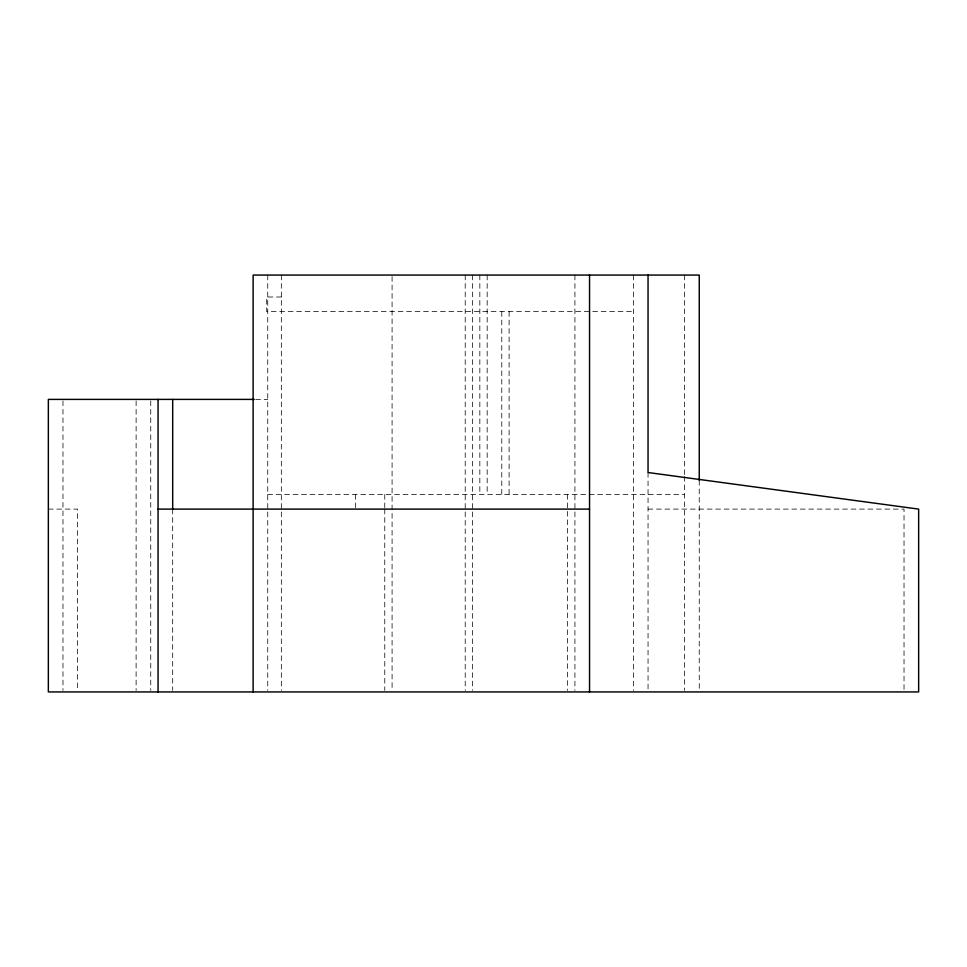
<?xml version="1.0" encoding="UTF-8"?>
<svg xmlns="http://www.w3.org/2000/svg" width="967" height="967" viewBox="0 0 967 967"><rect width="100%" height="100%" fill="white"/><g stroke="black" fill="none" stroke-linecap="round" stroke-linejoin="round"><path stroke-width="0.73" stroke-dasharray="4.83 3.63" d="M281.337 297.002L266.711 297.002L266.711 311.64L633.421 311.64M255.711 399.395L267.75 399.395M267.75 494.475L684.624 494.475M48.35 509.101L77.602 509.101L77.602 690.438M648.047 509.101L904.024 509.101L904.024 690.438M699.25 480.478L699.25 690.426M684.624 275.063L684.624 474.93M684.624 476.441L684.624 690.426M648.047 472.525L648.047 690.438M633.421 275.063L633.421 690.426M574.918 275.063L574.918 690.438M567.605 494.475L567.605 690.426M509.101 311.64L509.101 494.475M501.788 311.64L501.788 494.475M487.163 275.063L487.163 494.475M479.837 275.063L479.837 494.475M472.525 275.063L472.525 690.426M465.212 275.063L465.212 690.426M392.082 276.574L392.082 690.438M384.769 494.475L384.769 507.639M384.769 509.101L384.769 690.438M355.518 494.475L355.518 507.639M281.337 275.063L281.337 690.438M267.75 275.063L267.75 690.438M172.682 509.101L172.682 690.438M150.743 400.906L150.743 690.426M136.117 400.906L136.117 690.426M62.976 400.906L62.976 690.426"/><path stroke-width="1.45" d="M254.224 399.395L48.35 399.395L48.35 691.937L918.65 691.937L918.65 509.101L648.047 472.525L648.047 275.063M158.056 509.101L589.544 509.101M699.25 480.478L699.25 275.063L253.124 275.063L253.124 691.937M589.544 275.063L589.544 691.937M172.682 399.395L172.682 509.101M158.056 399.395L158.056 691.937"/></g></svg>
